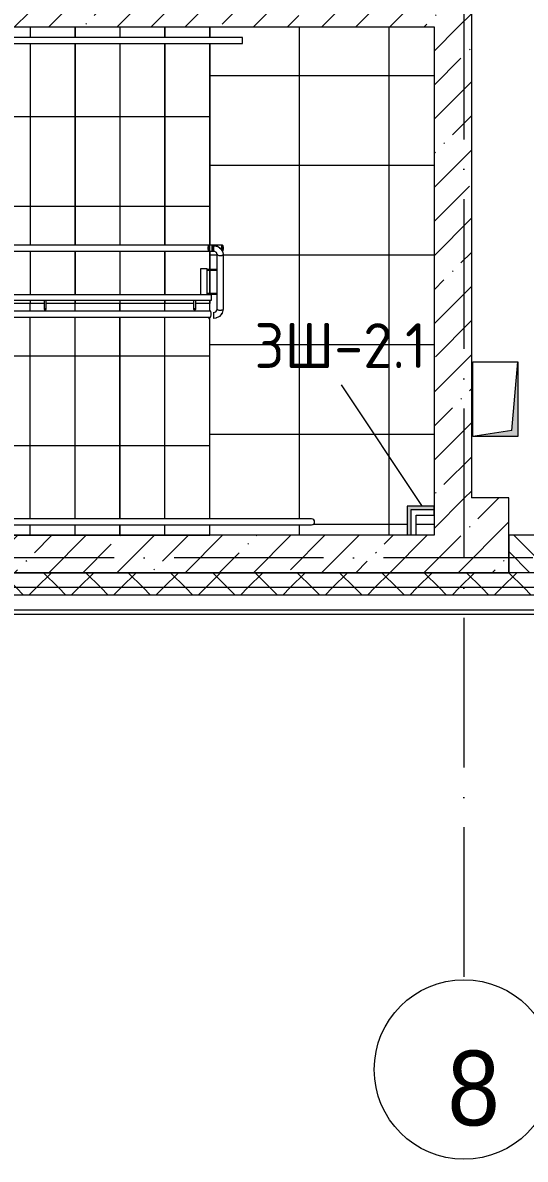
# Model space of a CAD drawing. Header units: millimetres. Extents: x -6467 to 105918, y -7090 to 92481.
# Drawn here: x 10300 to 13660, y 51258 to 58859 of the extents above; entities that cross this region are included whole.
import ezdxf

# ---------------------------------------------------------------- set-up
doc = ezdxf.new("R2010")
doc.units = ezdxf.units.MM
doc.linetypes.add('50_200_ШТРИХ_1Т_ш5_п1_п1_', pattern=[1400, 1000, -200, 0, -200])
for name, color, linetype, lineweight in [('A-WALL', 7, 'Continuous', 5), ('A-WALL-FNSH-1', 7, 'Continuous', 5), ('A-WALL-IDEN', 7, 'Continuous', 9), ('I-WALL', 7, 'Continuous', 5), ('S-COLS', 7, 'Continuous', 9), ('S-COLS-1', 7, 'Continuous', 5), ('Ограждение', 7, 'Continuous', 9)]:
    doc.layers.add(name, color=color, linetype=linetype, lineweight=lineweight)
for name, color, linetype, lineweight, true_color in [('A-WALL-1', 7, 'Continuous', 5, 0x77b143), ('M-EQPM-1', 7, 'Continuous', 9, 0xaaaaaa), ('M-EQPM-2', 7, 'Continuous', 9, 0xe2e2e2), ('S-STRS-1', 7, 'Continuous', 9, 0xaaaaaa), ('S-STRS-2', 7, 'Continuous', 5, 0xbfbfbf), ('Оси-1', 7, 'Continuous', 20, 0xaaaaaa), ('Оси-2', 7, 'Continuous', 9, 0xaaaaaa), ('Оси-3', 7, '50_200_ШТРИХ_1Т_ш5_п1_п1_', 9, 0xaaaaaa)]:
    doc.layers.add(name, color=color, linetype=linetype, lineweight=lineweight, true_color=true_color)
doc.styles.add('Arial', font='arial.ttf', dxfattribs={"width": 0.9, "height": 500})
doc.styles.add('GOST Common', font='GOST_Common.ttf', dxfattribs={"height": 300})
pattern_1 = [(45, (0, 0), (-228.0985, 228.0985), []), (45, (228.1, 0), (-228.0985, 228.0985), [403.225, -80.645, 6.706, -73.939])]
pattern_2 = [(0, (11550, 55431.04), (0, 600), []), (90, (11550, 55431.04), (-600, 4e-14), [])]
pattern_3 = [(180, (7650, 58831.04), (-7e-14, -600), []), (270, (7650, 58831.04), (600, 4e-14), [])]
pattern_4 = [(180, (7650, 58831.04), (7e-14, -600), []), (270, (7650, 58831.04), (600, 4e-14), [])]
pattern_5 = [(45, (0, 0), (-141.42136, 141.42136), []), (135, (0, 0), (-141.42136, -141.42136), [])]

# ---------------------------------------------------------------- blocks, each defined once
blk = doc.blocks.new('О_Элемент поручня_Маршевый_Труба_ГОСТ 8732-78 - О_Элемент поручня_Маршевый_Труба_ГОСТ 8732-78-26169598-АИ_План этажа Радиаторы_2')
at = {"layer": 'Ограждение'}
for p, q in [((-13.2, 0), (-3902.6, 0)), ((-3902.6, -40), (-13.2, -40))]:
    blk.add_line(p, q, dxfattribs=at)
at = {"layer": 'Ограждение', "flags": 128}
for points in [[(-3907.3, -20), (-3907.2, -15.5), (-3906.9, -11.3), (-3906.6, -9.5)], [(-3906.6, -30.5), (-3906.9, -28.7), (-3907.2, -24.5), (-3907.3, -20)], [(-3901.1, -2.7), (-3902.1, -1.6), (-3903.1, -1.6), (-3904.2, -2.7), (-3905.1, -4.8), (-3905.9, -7.7), (-3906.5, -11.4), (-3906.9, -15.6), (-3907, -20)], [(-3907, -20), (-3906.9, -24.4), (-3906.5, -28.6), (-3905.9, -32.3), (-3905.1, -35.2), (-3904.2, -37.3), (-3903.1, -38.4), (-3902.1, -38.4), (-3901.1, -37.3)], [(-3906.3, -7.5), (-3905.6, -4.4), (-3904.7, -2), (-3903.7, -0.5), (-3902.6, 0)], [(-3902.6, -40), (-3903.7, -39.5), (-3904.7, -38), (-3905.6, -35.6), (-3906.3, -32.5)], [(-3902.6, 0), (-3901.6, -0.5), (-3900.6, -2), (-3899.7, -4.4), (-3898.9, -7.5), (-3898.4, -11.3), (-3898, -15.5), (-3897.9, -20)], [(-3897.9, -20), (-3898, -24.5), (-3898.4, -28.7), (-3898.9, -32.5), (-3899.7, -35.6), (-3900.6, -38), (-3901.6, -39.5), (-3902.6, -40)], [(-3898.2, -20), (-3898.4, -15.6), (-3898.7, -11.4), (-3899.3, -7.7), (-3900.1, -4.8)], [(-3900.1, -35.2), (-3899.3, -32.3), (-3898.7, -28.6), (-3898.4, -24.4), (-3898.2, -20)], [(-8.4, -20), (-8.6, -15.5), (-8.9, -11.3), (-9.5, -7.5), (-10.2, -4.4), (-11.1, -2), (-12.1, -0.5), (-13.2, 0)], [(-13.2, -40), (-12.1, -39.5), (-11.1, -38), (-10.2, -35.6), (-9.5, -32.5), (-8.9, -28.7), (-8.6, -24.5), (-8.4, -20)]]:
    blk.add_lwpolyline(points, dxfattribs=at)
blk = doc.blocks.new('О_Элемент ограждения_Обод_Труба_ГОСТ 8645-68 - О_Элемент ограждения_Обод_Труба_ГОСТ 8645-68-V101-АИ_План этажа Радиаторы_2')
at = {"layer": 'Ограждение'}
for p, q in [((-3900, 20), (0, 20)), ((-3900, -20), (-3900, 20)), ((0, 20), (0, -20)), ((0, -20), (-3900, -20))]:
    blk.add_line(p, q, dxfattribs=at)
blk = doc.blocks.new('О_Кронштейн_Форма Г_Круг_ГОСТ 2590-2006 - О_Кронштейн_Форма Г_Круг_ГОСТ 2590-2006-V102-АИ_План этажа Радиаторы_2')
at = {"layer": 'Ограждение'}
for p, q in [((11445, 56966), (11445, 57001)), ((11455, 57001), (11455, 56966))]:
    blk.add_line(p, q, dxfattribs=at)
at = {"layer": 'Ограждение', "flags": 128}
for points in [[(11445, 56941), (11445, 56947.2), (11445, 56962.5), (11445, 56966)], [(11455, 56966), (11455, 56949.7), (11455, 56941.3), (11455, 56941)]]:
    blk.add_lwpolyline(points, dxfattribs=at)
at = {"layer": 'Ограждение'}
for start, end in [(90, 270), (270, 90)]:
    blk.add_arc((11450, 56941), 5, start, end, dxfattribs=at)
blk = doc.blocks.new('О_Элемент поручня_Маршевый_Труба_ГОСТ 8732-78 - О_Элемент поручня_Маршевый_Труба_ГОСТ 8732-78-V103-АИ_План этажа Радиаторы_2')
at = {"layer": 'Ограждение'}
for p, q in [((-13.2, 0), (-3902.6, 0)), ((-3902.6, -40), (-13.2, -40))]:
    blk.add_line(p, q, dxfattribs=at)
at = {"layer": 'Ограждение', "flags": 128}
for points in [[(-3907.3, -20), (-3907.2, -15.5), (-3906.9, -11.3), (-3906.3, -7.5), (-3905.6, -4.4), (-3904.7, -2), (-3903.7, -0.5), (-3902.6, 0)], [(-3902.6, -40), (-3903.7, -39.5), (-3904.7, -38), (-3905.6, -35.6), (-3906.3, -32.5), (-3906.9, -28.7), (-3907.2, -24.5), (-3907.3, -20)], [(-3901.1, -2.7), (-3902.1, -1.6), (-3903.1, -1.6), (-3904.2, -2.7), (-3905.1, -4.8), (-3905.9, -7.7), (-3906.5, -11.4), (-3906.9, -15.6), (-3907, -20)], [(-3907, -20), (-3906.9, -24.4), (-3906.5, -28.6), (-3905.9, -32.3), (-3905.1, -35.2), (-3904.2, -37.3), (-3903.1, -38.4), (-3902.1, -38.4), (-3901.1, -37.3)], [(-3902.6, 0), (-3901.6, -0.5), (-3900.6, -2), (-3899.7, -4.4), (-3898.9, -7.5), (-3898.4, -11.3), (-3898, -15.5), (-3897.9, -20)], [(-3897.9, -20), (-3898, -24.5), (-3898.4, -28.7), (-3898.9, -32.5), (-3899.7, -35.6), (-3900.6, -38), (-3901.6, -39.5), (-3902.6, -40)], [(-3898.2, -20), (-3898.4, -15.6), (-3898.7, -11.4), (-3899.3, -7.7), (-3900.1, -4.8), (-3900.2, -4.7)], [(-3900.1, -35.2), (-3899.3, -32.3), (-3898.7, -28.6), (-3898.4, -24.4), (-3898.2, -20)], [(-8.4, -20), (-8.6, -15.5), (-8.9, -11.3), (-9.5, -7.5), (-10.2, -4.4), (-11.1, -2), (-12.1, -0.5), (-13.2, 0)], [(-13.2, -40), (-12.1, -39.5), (-11.1, -38), (-10.2, -35.6), (-9.5, -32.5), (-8.9, -28.7), (-8.6, -24.5), (-8.4, -20)]]:
    blk.add_lwpolyline(points, dxfattribs=at)
blk = doc.blocks.new('О_Кронштейн_Форма Г_Круг_ГОСТ 2590-2006 - О_Кронштейн_Форма Г_Круг_ГОСТ 2590-2006-V105-АИ_План этажа Радиаторы_2')
at = {"layer": 'Ограждение'}
for p, q in [((7665, 56966), (7665, 57001)), ((7675, 57001), (7675, 56966))]:
    blk.add_line(p, q, dxfattribs=at)
at = {"layer": 'Ограждение', "flags": 128}
for points in [[(7665, 56941), (7665, 56947.2), (7665, 56962.5), (7665, 56966)], [(7675, 56966), (7675, 56949.7), (7675, 56941.3), (7675, 56941)]]:
    blk.add_lwpolyline(points, dxfattribs=at)
at = {"layer": 'Ограждение'}
for start, end in [(165, 210), (120, 135), (315, 45)]:
    blk.add_arc((7670, 56941), 5, start, end, dxfattribs=at)
blk = doc.blocks.new('О_Элемент поручня_Пристенный_Двухуровневый_Труба_ГОСТ 87321 - О_Элемент поручня_Пристенный_Двухуровневый_Труба_ГОСТ 8732-78 2-20512541-АИ_План этажа Радиаторы_2')
at = {"layer": 'Ограждение'}
for p, q in [((280, 40), (-4640, 40)), ((-4640, 0), (280, 0))]:
    blk.add_line(p, q, dxfattribs=at)
for centre, start, end in [((-4640, 20), 90, 270), ((280, 20), 270, 90)]:
    blk.add_arc(centre, 20, start, end, dxfattribs=at)
blk = doc.blocks.new('О_Кронштейн_Форма Г_Круг_ГОСТ 25901 - О_Кронштейн_Форма Г_Круг_ГОСТ 2590-2006 2-25607096-АИ_План этажа Радиаторы_2')
at = {"layer": 'Ограждение'}
for p, q in [((11530, 57211), (11595, 57211)), ((11595, 57201), (11530, 57201)), ((11595, 57211), (11600, 57211)), ((11598.5, 57201), (11595, 57201))]:
    blk.add_line(p, q, dxfattribs=at)
blk = doc.blocks.new('О_Кронштейн_Форма Г_Круг_ГОСТ 25901 - О_Кронштейн_Форма Г_Круг_ГОСТ 2590-2006 2-V107-АИ_План этажа Радиаторы_2')
at = {"layer": 'Ограждение'}
for p, q in [((11530, 57051), (11595, 57051)), ((11595, 57041), (11560, 57041)), ((11595, 57051), (11600.2, 57051)), ((11598.5, 57041), (11595, 57041))]:
    blk.add_line(p, q, dxfattribs=at)
blk = doc.blocks.new('О_Элемент ограждения_Обод_Труба_ГОСТ 1 - О_Элемент ограждения_Обод_Труба_ГОСТ 8645-68 2-26128273-АИ_План этажа Радиаторы_2')
at = {"layer": 'Ограждение'}
for p, q in [((-180, 20), (-5, 20)), ((-180, -20), (-180, 20)), ((-5, -20), (-180, -20))]:
    blk.add_line(p, q, dxfattribs=at)
blk = doc.blocks.new('О_Элемент поручня_Маршевый_Труба_ГОСТ 1 - О_Элемент поручня_Маршевый_Труба_ГОСТ 8732-78 2-26200873-АИ_План этажа Радиаторы_2')
at = {"layer": 'Ограждение'}
for p, q in [((-371.3, 40), (-6.4, 40)), ((-6.4, 0), (-371.3, 0))]:
    blk.add_line(p, q, dxfattribs=at)
for centre, start_param, end_param in [((-371.3, 20), 0, 0.261799), ((-371.3, 20), 2.917193, 3.141593), ((-371.3, 20), 5.834386, 6.283185), ((-371.3, 20), 3.141593, 4.712389), ((-371.3, 20), 4.712389, 5.385587), ((-6.4, 20), 5.834386, 6.283185), ((-6.4, 20), 3.141593, 4.712389), ((-6.4, 20), 5.239328, 5.385587), ((-6.4, 20), 4.975125, 5.161188), ((-6.4, 20), 4.712389, 4.936788)]:
    blk.add_ellipse(centre, major_axis=(0, 20), ratio=0.322266, start_param=start_param, end_param=end_param, dxfattribs=at)
blk = doc.blocks.new('О_Элемент поручня_Загиб_Труба_ГОСТ 1 - О_Элемент поручня_Загиб_Труба_ГОСТ 8732-78 2-21059830-АИ_План этажа Радиаторы_2')
at = {"layer": 'Ограждение'}
for p, q in [((11575, 56921), (11590.7, 56926.1)), ((11575, 56921), (11575, 56918.9)), ((11575, 56919.9), (11575, 56894.5)), ((11575, 56918.5), (11575, 56919.5)), ((11575, 56894.5), (11575, 56881)), ((11579.3, 56883), (11575, 56882.5)), ((11575, 56882.5), (11575, 56882.8)), ((11575, 56882.3), (11575, 56882)), ((11596.4, 56887.3), (11593.3, 56885.9)), ((11631.3, 56916), (11625.8, 56909.4))]:
    blk.add_line(p, q, dxfattribs=at)
at = {"layer": 'Ограждение', "flags": 128}
for points in [[(11640, 56943.6), (11633.8, 56916.8), (11616.3, 56895.2), (11590.9, 56882.9), (11575, 56881)], [(11591.2, 56926.6), (11599.5, 56939), (11600, 56943.6)]]:
    blk.add_lwpolyline(points, dxfattribs=at)
at = {"layer": 'Ограждение'}
blk.add_ellipse((11620, 56943.6), major_axis=(20, 0), ratio=0.322266, start_param=3.141593, end_param=4.712389, dxfattribs=at)
blk = doc.blocks.new('О_Элемент поручня_Загиб_Труба_ГОСТ 1 - О_Элемент поручня_Загиб_Труба_ГОСТ 8732-78 2-V108-АИ_План этажа Радиаторы_2')
at = {"layer": 'Ограждение'}
for p, q in [((11575, 57371), (11575, 57370)), ((11575, 57370), (11575, 57344.6)), ((11575, 57344.6), (11575, 57339.9)), ((11575, 57339.9), (11575, 57336)), ((11575, 57336), (11575, 57331.1)), ((11575, 57333.6), (11575, 57335.7)), ((11575, 57332.6), (11575, 57332.6))]:
    blk.add_line(p, q, dxfattribs=at)
at = {"layer": 'Ограждение', "flags": 128}
for points in [[(11575, 57371.1), (11602.9, 57365), (11625.3, 57348.2), (11638, 57323.7), (11640, 57308.5)], [(11600, 57308.5), (11594.5, 57322.6), (11580.3, 57330.6), (11575, 57331.1)], [(11583, 57367.8), (11602.5, 57363.5), (11607.8, 57359.5)], [(11615.2, 57353.8), (11624.5, 57346.7), (11626.6, 57342.6)]]:
    blk.add_lwpolyline(points, dxfattribs=at)
at = {"layer": 'Ограждение'}
for start_param, end_param in [(2.879793, 3.141593), (3.141593, 4.712389), (5.295991, 5.449522), (5.546052, 5.759587), (0, 0.261799)]:
    blk.add_ellipse((11620, 57308.5), major_axis=(20, 0), ratio=0.322266, start_param=start_param, end_param=end_param, dxfattribs=at)
blk = doc.blocks.new('О_Элемент поручня_Площадочный_Одноуровневый_ГОСТ 1 - О_Элемент поручня_Площадочный_Одноуровневый_ГОСТ 8732-78 2-26200875-АИ_План этажа Радиаторы_2')
at = {"layer": 'Ограждение'}
for p, q in [((4.7, 40), (0, 40)), ((0, 40), (0, 39.3)), ((0, 36), (0, 37.9)), ((0, 36), (0, 37.9)), ((0, 13.2), (0, 10)), ((0, 0.7), (0, 0)), ((0, 0), (4.7, 0))]:
    blk.add_line(p, q, dxfattribs=at)
at = {"layer": 'Ограждение', "flags": 128}
for points in [[(0, 20), (0.1, 24.5), (0.5, 28.7), (1, 32.5), (1.8, 35.6), (2.7, 38), (3.7, 39.5), (4.7, 40)], [(4.7, 0), (3.7, 0.5), (2.7, 2), (1.8, 4.4), (1, 7.5), (0.5, 11.3), (0.1, 15.5), (0, 20)], [(9.1, 20), (9, 24.4), (8.6, 28.6), (8, 32.3), (7.2, 35.2), (6.3, 37.3), (5.2, 38.4), (4.2, 38.4), (3.2, 37.3), (2.2, 35.2), (1.5, 32.3), (0.9, 28.6), (0.5, 24.4), (0.4, 20)], [(0.4, 20), (0.5, 15.6), (0.9, 11.4), (1.5, 7.7), (2.2, 4.8), (3.2, 2.7), (4.2, 1.6), (5.2, 1.6), (6.3, 2.7), (7.2, 4.8), (8, 7.7), (8.6, 11.4), (9, 15.6), (9.1, 20)], [(4.7, 40), (5.8, 39.5), (6.8, 38), (7.7, 35.6), (8.4, 32.5), (9, 28.7), (9.3, 24.5), (9.4, 20)], [(9.4, 20), (9.3, 15.5), (9, 11.3), (8.4, 7.5), (7.7, 4.4), (6.8, 2), (5.8, 0.5), (4.7, 0)]]:
    blk.add_lwpolyline(points, dxfattribs=at)
blk = doc.blocks.new('О_Элемент поручня_Площадочный_Одноуровневый_ГОСТ 1 - О_Элемент поручня_Площадочный_Одноуровневый_ГОСТ 8732-78 2-26200877-АИ_План этажа Радиаторы_2')
at = {"layer": 'Ограждение'}
for p, q in [((4.7, 0), (9.4, 0)), ((9.4, 0), (9.4, 10)), ((9.4, 2.1), (9.4, 1.5)), ((9.4, 0), (9.4, 2))]:
    blk.add_line(p, q, dxfattribs=at)
at = {"layer": 'Ограждение', "flags": 128}
for points in [[(0.6, 10), (1, 7.5), (1.8, 4.4), (2.7, 2), (3.7, 0.5), (4.7, 0)], [(6.3, 2.7), (5.2, 1.6), (4.2, 1.6), (3.2, 2.7)], [(4.7, 0), (5.8, 0.5), (6.8, 2)]]:
    blk.add_lwpolyline(points, dxfattribs=at)
blk = doc.blocks.new('О_Элемент поручня_выступ_Загиб слева_Труба_ГОСТ 8732-78 - О_Элемент поручня_выступ_Загиб слева_Труба_ГОСТ 8732-78-V221-АИ_План этажа Радиаторы_2')
at = {"layer": 'Ограждение'}
for p, q in [((-4304.7, 0), (-4303.7, -0.5)), ((-4304.7, -40), (-4214.5, -40)), ((-4214.5, 0), (-4253.9, 0))]:
    blk.add_line(p, q, dxfattribs=at)
at = {"layer": 'Ограждение', "flags": 128}
for points in [[(-4309.4, -20), (-4309.3, -15.5), (-4309, -11.3), (-4308.4, -7.5), (-4307.7, -4.4), (-4306.8, -2), (-4305.8, -0.5), (-4304.7, 0)], [(-4304.7, -40), (-4305.8, -39.5), (-4306.8, -38), (-4307.7, -35.6), (-4308.4, -32.5), (-4309, -28.7), (-4309.3, -24.5), (-4309.4, -20)], [(-4303.2, -2.7), (-4304.2, -1.6), (-4305.2, -1.6), (-4306.3, -2.7), (-4307.2, -4.8), (-4308, -7.7), (-4308.6, -11.4), (-4309, -15.6), (-4309.1, -20)], [(-4309.1, -20), (-4309, -24.4), (-4308.6, -28.6), (-4308, -32.3), (-4307.2, -35.2), (-4306.3, -37.3), (-4305.2, -38.4), (-4304.2, -38.4), (-4303.2, -37.3)], [(-4300, -20), (-4300.1, -24.5), (-4300.5, -28.7), (-4301, -32.5), (-4301.8, -35.6), (-4302.7, -38), (-4303.7, -39.5), (-4304.7, -40)], [(-4302.7, -2), (-4301.8, -4.4), (-4301, -7.5), (-4300.5, -11.3), (-4300.1, -15.5), (-4300, -20)], [(-4300.4, -20), (-4300.5, -15.6), (-4300.9, -11.4), (-4301.5, -7.7), (-4302.2, -4.8)], [(-4302.2, -35.2), (-4301.5, -32.3), (-4300.9, -28.6), (-4300.5, -24.4), (-4300.4, -20)]]:
    blk.add_lwpolyline(points, dxfattribs=at)
blk = doc.blocks.new('Канал вертикальный прямоугольный - Шахта - значок проема-24087344-АИ_План этажа Радиаторы_2')
at = {"layer": 'M-EQPM-2'}
blk.add_hatch(color=256, dxfattribs=at).paths.add_polyline_path([(-150, -250), (-110, 210), (150, 250), (-150, 250), (-150, 244.5)])
at = {"layer": 'M-EQPM-1'}
for p, q in [((-150, -250), (-150, 250)), ((-150, 250), (150, 250)), ((-110, 210), (150, 250)), ((150, 250), (150, -250)), ((-110, 210), (-150, -250)), ((150, -250), (-150, -250))]:
    blk.add_line(p, q, dxfattribs=at)
blk = doc.blocks.new('О_Элемент поручня_Пристенный_Труба_ГОСТ 8732-78 - О_Элемент поручня_Пристенный_Труба_ГОСТ 8732-78-26131810-АИ_План этажа Радиаторы_2')
at = {"layer": 'Ограждение'}
for p, q in [((235, 40), (-3970, 40)), ((-3970, 40), (-3970, 0)), ((-3970, 0), (235, 0)), ((235, 0), (235, 40))]:
    blk.add_line(p, q, dxfattribs=at)
blk = doc.blocks.new('Ось сетки - Круг_Ø6_00__ISO-2_5_0_9K_-17386508-АИ_План этажа Радиаторы_2')
at = {"layer": 'Оси-1'}
blk.add_circle((0, 0), 3, dxfattribs=at)

msp = doc.modelspace()

# ---------------------------------------------------------------- hatches: boundary and pattern name
at = {"layer": 'A-WALL'}
h = msp.add_hatch(dxfattribs=at)
h.set_pattern_fill('FP_1', color=256, style=0, pattern_type=2)
h.set_pattern_definition(pattern_1)
h.paths.add_polyline_path([(13300, 58831), (13300, 59081), (7860, 59081), (7860, 58831), (13050, 58831)])
h = msp.add_hatch(dxfattribs=at)
h.set_pattern_fill('FP_1', color=256, style=0, pattern_type=2)
h.set_pattern_definition(pattern_1)
h.paths.add_polyline_path([(13050, 55681), (13300, 55681), (13300, 58831), (13050, 58831), (13050, 56002.4)])
h = msp.add_hatch(dxfattribs=at)
h.set_pattern_fill('FP_1', color=256, style=0, pattern_type=2)
h.set_pattern_definition(pattern_1)
h.paths.add_polyline_path([(13050, 55181), (13050, 55431), (6749.5, 55431), (6749.5, 55181), (12794.5, 55181)])
h.paths.add_polyline_path([(5749.5, 55181), (5749.5, 55431), (5745, 55431), (5745, 55181)])
h = msp.add_hatch(dxfattribs=at)
h.set_pattern_fill('FP_125', color=256, style=0, pattern_type=2)
h.set_pattern_definition(pattern_5)
h.paths.add_polyline_path([(74400, 55081), (74400, 55181), (68087, 55181), (68087, 55081), (74350, 55081)])
h.paths.add_polyline_path([(65946.4, 55081), (66450, 55081), (66450, 55181), (64968.4, 55181), (64968.4, 55081), (65115.9, 55081)])
h.paths.add_polyline_path([(63968.4, 55081), (63968.4, 55181), (62760.4, 55181), (62760.4, 55081), (63870.1, 55081)])
h.paths.add_polyline_path([(66950, 55081), (67212, 55081), (67212, 55181), (66950, 55181), (66950, 55169.4)])
h.paths.add_polyline_path([(59760.4, 55081), (60940.4, 55081), (60940.4, 55181), (59760.4, 55181)])
h.paths.add_polyline_path([(57940.4, 55081), (57940.4, 55181), (56760.4, 55181), (56760.4, 55081), (57641.4, 55081)])
h.paths.add_polyline_path([(54734.6, 55081), (54940.4, 55081), (54940.4, 55181), (53760.4, 55181), (53760.4, 55081), (54319.4, 55081)])
h.paths.add_polyline_path([(51827.9, 55081), (51940.4, 55081), (51940.4, 55181), (50760.4, 55181), (50760.4, 55081), (50997.4, 55081)])
h.paths.add_polyline_path([(47760.4, 55081), (48940.4, 55081), (48940.4, 55181), (47760.4, 55181)])
h.paths.add_polyline_path([(45599.2, 55081), (45940.4, 55081), (45940.4, 55181), (44460.4, 55181), (44460.4, 55081), (45183.9, 55081)])
h.paths.add_polyline_path([(41861.9, 55081), (42640.4, 55081), (42640.4, 55181), (41460.4, 55181), (41460.4, 55081)])
h.paths.add_polyline_path([(39640.4, 55081), (39640.4, 55181), (38460.4, 55181), (38460.4, 55081), (39370.4, 55081)])
h.paths.add_polyline_path([(36640.4, 55081), (36640.4, 55181), (35460.4, 55181), (35460.4, 55081), (36463.7, 55081)])
h.paths.add_polyline_path([(32726.4, 55081), (33640.4, 55081), (33640.4, 55181), (32460.4, 55181), (32460.4, 55081)])
h.paths.add_polyline_path([(30640.4, 55081), (30640.4, 55181), (29460.4, 55181), (29460.4, 55081), (30234.9, 55081)])
h.paths.add_polyline_path([(26400, 55081), (27640.4, 55081), (27640.4, 55181), (26400, 55181)])
h.paths.add_polyline_path([(23590.9, 55081), (24700, 55081), (24700, 55181), (23400, 55181), (23400, 55081)])
h.paths.add_polyline_path([(21514.7, 55081), (21700, 55081), (21700, 55181), (20400, 55181), (20400, 55081), (21099.4, 55081)])
h.paths.add_polyline_path([(17400, 55081), (18700, 55081), (18700, 55181), (17400, 55181)])
h.paths.add_polyline_path([(16116.5, 55081), (16525, 55081), (16525, 55181), (6687, 55181), (6687, 55081), (14455.5, 55081)])
h.paths.add_polyline_path([(5812, 55081), (5812, 55181), (-2450, 55181), (-2450, 55081), (2828.5, 55081)])
h = msp.add_hatch(dxfattribs=at)
h.set_pattern_fill('FP_125', color=256, style=0, pattern_type=2)
h.set_pattern_definition(pattern_5)
h.paths.add_polyline_path([(74350, 55031), (74350, 55081), (68087, 55081), (68087, 55031), (74251.4, 55031)])
h.paths.add_polyline_path([(67212, 55031), (67212, 55081), (66950, 55081), (66950, 55031)])
h.paths.add_polyline_path([(66450, 55031), (66450, 55081), (64968.4, 55081), (64968.4, 55031), (65946.4, 55031)])
h.paths.add_polyline_path([(63870.1, 55031), (63968.4, 55031), (63968.4, 55081), (62760.4, 55081), (62760.4, 55031), (63454.9, 55031)])
h.paths.add_polyline_path([(60940.4, 55031), (60940.4, 55081), (59760.4, 55081), (59760.4, 55031), (60132.9, 55031)])
h.paths.add_polyline_path([(57641.4, 55031), (57940.4, 55031), (57940.4, 55081), (56760.4, 55081), (56760.4, 55031), (56810.9, 55031)])
h.paths.add_polyline_path([(54734.6, 55031), (54940.4, 55031), (54940.4, 55081), (53760.4, 55081), (53760.4, 55031), (54319.4, 55031)])
h.paths.add_polyline_path([(51940.4, 55031), (51940.4, 55081), (50760.4, 55081), (50760.4, 55031), (51827.9, 55031)])
h.paths.add_polyline_path([(47760.4, 55031), (48940.4, 55031), (48940.4, 55081), (47760.4, 55081)])
h.paths.add_polyline_path([(45599.2, 55031), (45940.4, 55031), (45940.4, 55081), (44460.4, 55081), (44460.4, 55031), (45183.9, 55031)])
h.paths.add_polyline_path([(42640.4, 55031), (42640.4, 55081), (41460.4, 55081), (41460.4, 55031), (41861.9, 55031)])
h.paths.add_polyline_path([(39370.4, 55031), (39640.4, 55031), (39640.4, 55081), (38460.4, 55081), (38460.4, 55031), (38539.9, 55031)])
h.paths.add_polyline_path([(36463.7, 55031), (36640.4, 55031), (36640.4, 55081), (35460.4, 55081), (35460.4, 55031), (36048.4, 55031)])
h.paths.add_polyline_path([(33640.4, 55031), (33640.4, 55081), (32460.4, 55081), (32460.4, 55031), (33556.9, 55031)])
h.paths.add_polyline_path([(29460.4, 55031), (30640.4, 55031), (30640.4, 55081), (29460.4, 55081)])
h.paths.add_polyline_path([(26400, 55031), (27640.4, 55031), (27640.4, 55081), (26400, 55081)])
h.paths.add_polyline_path([(23400, 55031), (24700, 55031), (24700, 55081), (23400, 55081)])
h.paths.add_polyline_path([(21099.4, 55031), (21700, 55031), (21700, 55081), (20400, 55081), (20400, 55031)])
h.paths.add_polyline_path([(16525, 55031), (16525, 55081), (6687, 55081), (6687, 55031), (16116.5, 55031)])
h.paths.add_polyline_path([(18607.9, 55031), (18700, 55031), (18700, 55081), (17400, 55081), (17400, 55031), (17777.5, 55031)])
h.paths.add_polyline_path([(5812, 55031), (5812, 55081), (-2550, 55081), (-2550, 55031), (2828.5, 55031)])
at = {"layer": 'A-WALL-1'}
for points in [[(12895, 55431), (12895, 55626), (12870, 55626), (12870, 55431)], [(13050, 55601), (13050, 55626), (12895, 55626), (12895, 55601), (12930, 55601)]]:
    msp.add_hatch(color=256, dxfattribs=at).paths.add_polyline_path(points)
at = {"layer": 'I-WALL'}
h = msp.add_hatch(dxfattribs=at)
h.set_pattern_fill('FP_2', color=256, style=0, pattern_type=2)
h.set_pattern_definition([(135, (0, 0), (-70.71068, -70.71068), [])])
h.paths.add_polyline_path([(16465.5, 55181), (16465.5, 55431), (13550, 55431), (13550, 55181), (16116.5, 55181)])
h.paths.add_polyline_path([(17700, 55181), (17700, 55431), (17552.5, 55431), (17552.5, 55181)])
h.paths.add_polyline_path([(17459.5, 55181), (17517.5, 55181), (17517.5, 55431), (17459.5, 55431), (17459.5, 55298.5)])
at = {"layer": 'S-COLS-1'}
h = msp.add_hatch(dxfattribs=at)
h.set_pattern_fill('FP_1', color=256, style=0, pattern_type=2)
h.set_pattern_definition(pattern_1)
h.paths.add_polyline_path([(13050, 55181), (13550, 55181), (13550, 55681), (13050, 55681), (13050, 55431)])
at = {"layer": 'S-STRS-2'}
h = msp.add_hatch(dxfattribs=at)
h.set_pattern_fill('FP_22', color=256, style=0, pattern_type=2)
h.set_pattern_definition(pattern_3)
h.paths.add_polyline_path([(10303, 56981), (10350, 56981), (10350, 57001), (10050, 57001), (10050, 56981)])
h.paths.add_polyline_path([(10050, 57041), (10350, 57041), (10350, 57331), (10050, 57331), (10050, 57058.3)])
h.paths.add_polyline_path([(10303, 57371), (10350, 57371), (10350, 58721), (10050, 58721), (10050, 57371)])
h.paths.add_polyline_path([(10050, 58761), (10350, 58761), (10350, 58831), (10050, 58831), (10050, 58818.1)])
h = msp.add_hatch(dxfattribs=at)
h.set_pattern_fill('FP_22', color=256, style=0, pattern_type=2)
h.set_pattern_definition(pattern_3)
h.paths.add_polyline_path([(10454.8, 56981), (10650, 56981), (10650, 57001), (10454.8, 57001)])
h.paths.add_polyline_path([(10350, 56981), (10445.2, 56981), (10445.2, 57001), (10350, 57001)])
h.paths.add_polyline_path([(10350, 57041), (10650, 57041), (10650, 57331), (10350, 57331), (10350, 57058.3)])
h.paths.add_polyline_path([(10350, 57371), (10650, 57371), (10650, 58721), (10350, 58721), (10350, 57410.3)])
h.paths.add_polyline_path([(10350, 58761), (10650, 58761), (10650, 58831), (10350, 58831), (10350, 58818.1)])
h = msp.add_hatch(dxfattribs=at)
h.set_pattern_fill('FP_23', color=256, style=0, pattern_type=2)
h.set_pattern_definition(pattern_4)
h.paths.add_polyline_path([(10718.2, 56981), (10950, 56981), (10950, 57001), (10650, 57001), (10650, 56981)])
h.paths.add_polyline_path([(10650, 57041), (10950, 57041), (10950, 57331), (10650, 57331), (10650, 57058.3)])
h.paths.add_polyline_path([(10718.2, 57371), (10950, 57371), (10950, 58721), (10650, 58721), (10650, 57371)])
h.paths.add_polyline_path([(10650, 58761), (10950, 58761), (10950, 58831), (10650, 58831), (10650, 58818.1)])
h = msp.add_hatch(dxfattribs=at)
h.set_pattern_fill('FP_23', color=256, style=0, pattern_type=2)
h.set_pattern_definition(pattern_4)
h.paths.add_polyline_path([(10950, 56981), (11250, 56981), (11250, 57001), (10950, 57001)])
h.paths.add_polyline_path([(10950, 57041), (11250, 57041), (11250, 57331), (10950, 57331), (10950, 57058.3)])
h.paths.add_polyline_path([(11250, 57371), (11250, 58721), (10950, 58721), (10950, 57371), (11133.5, 57371)])
h.paths.add_polyline_path([(11250, 58761), (11250, 58831), (10950, 58831), (10950, 58761), (11133.5, 58761)])
h = msp.add_hatch(dxfattribs=at)
h.set_pattern_fill('FP_23', color=256, style=0, pattern_type=2)
h.set_pattern_definition(pattern_4)
h.paths.add_polyline_path([(11548.7, 56981), (11550, 56981), (11548.7, 57001), (11454.8, 57001), (11454.8, 56981)])
h.paths.add_polyline_path([(11250, 56981), (11445.2, 56981), (11445.2, 57001), (11250, 57001)])
h.paths.add_polyline_path([(11447.5, 57041), (11490, 57041), (11490, 57216), (11530, 57216), (11530, 57210.9), (11550, 57210.9), (11548.5, 57331), (11250, 57331), (11250, 57041), (11446.5, 57041)])
h.paths.add_polyline_path([(11530, 57050.9), (11550, 57050.9), (11548.7, 57201.2), (11530, 57201.2), (11530, 57058.3)])
h.paths.add_polyline_path([(11550, 57371), (11550, 58721), (11250, 58721), (11250, 57371), (11549.1, 57371)])
h.paths.add_polyline_path([(11550, 58761), (11550, 58831), (11250, 58831), (11250, 58761)])
h = msp.add_hatch(dxfattribs=at)
h.set_pattern_fill('FP_20', color=256, style=0, pattern_type=2)
h.set_pattern_definition([(180, (11550, 57906.04), (7e-14, -600), []), (270, (11550, 57906.04), (600, 4e-14), [])])
h.paths.add_polyline_path([(11611.9, 56894.1), (11611.6, 56892.2), (11611.6, 56893.9)])
h.paths.add_polyline_path([(11550, 55431), (12870, 55431), (12870, 55626), (13050, 55626), (13050, 58831), (11550, 58831), (11550, 58761), (11770, 58761), (11770, 58721), (11550, 58721), (11550, 57371), (11636, 57368.9), (11638.2, 57363.3), (11639.2, 57345.9), (11635.8, 57333), (11634.3, 57329.2), (11639.3, 57307), (11640, 57302.2), (11637.7, 56931.1), (11634, 56920.9), (11625.4, 56908.6), (11615.9, 56896.9), (11599.3, 56888), (11585.3, 56882.9), (11575, 56883.5), (11575, 56918), (11575, 56919.9), (11589.6, 56925.1), (11594.4, 56927.7), (11594.9, 56923.8), (11599.5, 56930.4), (11600, 56943.6), (11602.1, 57314.1), (11602.1, 57316.5), (11597.9, 57321.4), (11592.9, 57325.8), (11584.2, 57331), (11550, 57330.8), (11550, 57210.9), (11595, 57209.6), (11595, 57201.2), (11550, 57201.2), (11550, 57050.9), (11595, 57049.6), (11595, 57041.2), (11560, 57041), (11560, 57001), (11550, 57001), (11550.9, 56931), (11556.8, 56929.1), (11559, 56919.7), (11558.4, 56898.6), (11554.7, 56891), (11550, 56891), (11550, 55541), (12236.9, 55540.4), (12249, 55531), (12249, 55513.3), (12241.7, 55503.7), (12231.7, 55501), (11550, 55501)])
h.paths.add_polyline_path([(12930, 55431), (13050, 55431), (13050, 55566), (12930, 55566), (12930, 55433.5)])
h = msp.add_hatch(dxfattribs=at)
h.set_pattern_fill('FP_21', color=256, style=0, pattern_type=2)
h.set_pattern_definition(pattern_2)
h.paths.add_polyline_path([(10050, 55431), (10350, 55431), (10350, 55501), (10050, 55501)])
h.paths.add_polyline_path([(10350, 55541), (10350, 56891), (10050, 56891), (10050, 55541)])
h.paths.add_polyline_path([(10350, 56931), (10350, 56981), (10050, 56981), (10050, 56931), (10303, 56931)])
h = msp.add_hatch(dxfattribs=at)
h.set_pattern_fill('FP_21', color=256, style=0, pattern_type=2)
h.set_pattern_definition(pattern_2)
h.paths.add_polyline_path([(10350, 55431), (10650, 55431), (10650, 55501), (10350, 55501)])
h.paths.add_polyline_path([(10350, 55541), (10650, 55541), (10650, 56891), (10350, 56891), (10350, 56002.4)])
h.paths.add_polyline_path([(10450, 56931), (10650, 56931), (10650, 56981), (10454.8, 56981), (10453.5, 56966), (10445.2, 56966), (10445.2, 56981), (10350, 56981), (10350, 56931), (10449.8, 56931)])
h.paths.add_polyline_path([(10450, 56936), (10446.5, 56939.2), (10446.5, 56943.3), (10452.5, 56945.4), (10452.1, 56936.9), (10451.3, 56936.6)])
h.paths.add_polyline_path([(10455, 56950.8), (10445.7, 56954.8), (10447.5, 56957), (10454.3, 56955.2), (10454.8, 56951.7)])
h = msp.add_hatch(dxfattribs=at)
h.set_pattern_fill('FP_21', color=256, style=0, pattern_type=2)
h.set_pattern_definition(pattern_2)
h.paths.add_polyline_path([(10650, 55431), (10950, 55431), (10950, 55501), (10650, 55501)])
h.paths.add_polyline_path([(10950, 55541), (10950, 56891), (10650, 56891), (10650, 55541)])
h.paths.add_polyline_path([(10718.2, 56931), (10950, 56931), (10950, 56981), (10650, 56981), (10650, 56931)])
h = msp.add_hatch(dxfattribs=at)
h.set_pattern_fill('FP_21', color=256, style=0, pattern_type=2)
h.set_pattern_definition(pattern_2)
h.paths.add_polyline_path([(10950, 55431), (11250, 55431), (11250, 55501), (10950, 55501)])
h.paths.add_polyline_path([(10950, 55541), (11250, 55541), (11250, 56891), (10950, 56891), (10950, 56002.4)])
h.paths.add_polyline_path([(11250, 56931), (11250, 56981), (10950, 56981), (10950, 56931), (11133.5, 56931)])
h = msp.add_hatch(dxfattribs=at)
h.set_pattern_fill('FP_21', color=256, style=0, pattern_type=2)
h.set_pattern_definition(pattern_2)
h.paths.add_polyline_path([(11250, 55431), (11550, 55431), (11550, 55501), (11250, 55501)])
h.paths.add_polyline_path([(11250, 55541), (11550, 55541), (11548.7, 56883.9), (11542, 56886.8), (11541, 56891), (11250, 56891), (11250, 56002.4)])
h.paths.add_polyline_path([(11451.3, 56931), (11550, 56931), (11548.7, 56981), (11454.8, 56981), (11453.5, 56966), (11445.2, 56966), (11445.2, 56981), (11250, 56981), (11250, 56931), (11450, 56931)])
h.paths.add_polyline_path([(11450, 56936), (11446.5, 56939.2), (11446.5, 56943.3), (11452.5, 56945.4), (11452.1, 56936.9), (11451.3, 56936.6)])
h.paths.add_polyline_path([(11455, 56950.8), (11445.7, 56954.8), (11447.5, 56957), (11454.3, 56955.2), (11454.8, 56951.7)])

# ---------------------------------------------------------------- linework, layer by layer
at = {"layer": 'A-WALL'}
for p, q in [((13300, 63181), (13300, 55681)), ((7610, 58831), (13050, 58831)), ((13050, 58831), (13050, 55681)), ((12895, 55601), (12895, 55431)), ((13050, 55601), (12895, 55601)), ((12930, 55431), (12930, 55566)), ((12930, 55566), (13050, 55566)), ((13050, 55566), (13050, 55601)), ((13050, 55431), (6749.5, 55431)), ((16465.5, 55431), (13550, 55431)), ((13550, 55431), (13550, 55181)), ((6749.5, 55181), (13050, 55181)), ((16525, 55081), (6687, 55081)), ((16525, 55031), (6687, 55031)), ((16525, 54931), (6687, 54931))]:
    msp.add_line(p, q, dxfattribs=at)
at = {"layer": 'A-WALL-FNSH-1'}
for p, q in [((12870, 55626), (12870, 55431)), ((13050, 55626), (12870, 55626)), ((13050, 55601), (13050, 55626)), ((16525, 55181), (6687, 55181)), ((6687, 54904), (16525, 54904))]:
    msp.add_line(p, q, dxfattribs=at)
at = {"layer": 'A-WALL-IDEN'}
msp.add_line((12969.5, 55629.3), (12430.4, 56436.5), dxfattribs=at)
at = {"layer": 'S-COLS'}
msp.add_line((13550, 55181), (13550, 55431), dxfattribs=at)
at = {"layer": 'S-COLS-1'}
for p, q in [((13050, 55681), (13050, 55431)), ((13550, 55681), (13300, 55681)), ((13550, 55431), (13550, 55681)), ((13050, 55181), (13550, 55181))]:
    msp.add_line(p, q, dxfattribs=at)
at = {"layer": 'S-STRS-1'}
for p, q in [((10350, 58831), (10350, 58761)), ((10350, 58831), (10350, 58761)), ((10650, 58831), (10650, 58761)), ((10650, 58831), (10650, 58761)), ((10950, 58831), (10950, 58761)), ((10950, 58831), (10950, 58761)), ((11250, 58831), (11250, 58761)), ((11250, 58831), (11250, 58761)), ((11550, 58831), (11550, 58761)), ((11550, 58831), (11550, 58761)), ((10350, 58721), (10350, 57370.5)), ((10350, 58721), (10350, 57370.5)), ((10650, 58721), (10650, 57370.5)), ((10650, 58721), (10650, 57370.5)), ((10950, 58721), (10950, 57370.5)), ((10950, 58721), (10950, 57370.5)), ((11250, 58721), (11250, 57370.5)), ((11250, 58721), (11250, 57370.5)), ((11550, 58721), (11550, 57371)), ((11550, 58721), (11550, 57371)), ((10350, 57331.6), (10350, 57041)), ((10350, 57331.6), (10350, 57041)), ((10650, 57331.6), (10650, 57041)), ((10650, 57331.6), (10650, 57041)), ((10950, 57331.6), (10950, 57041)), ((10950, 57331.6), (10950, 57041)), ((11250, 57331.6), (11250, 57041)), ((11250, 57331.6), (11250, 57041)), ((11550, 57331), (11550, 57210.4)), ((11550, 57331), (11550, 57210.4)), ((11550, 57201.9), (11550, 57050.4)), ((11550, 57201.9), (11550, 57050.4)), ((10350, 56981), (10050, 56981)), ((10350, 57001), (10350, 56981)), ((10350, 57001), (10350, 56981)), ((10445.8, 56981), (10350, 56981)), ((10350, 56930.5), (10350, 56981)), ((10350, 56930.5), (10350, 56981)), ((10650, 56981), (10454.3, 56981)), ((10650, 57001), (10650, 56981)), ((10650, 57001), (10650, 56981)), ((10950, 56981), (10650, 56981)), ((10650, 56930.5), (10650, 56981)), ((10650, 56930.5), (10650, 56981)), ((10950, 57001), (10950, 56981)), ((10950, 57001), (10950, 56981)), ((11250, 56981), (10950, 56981)), ((10950, 56930.5), (10950, 56981)), ((10950, 56930.5), (10950, 56981)), ((11250, 57001), (11250, 56981)), ((11250, 57001), (11250, 56981)), ((11445.8, 56981), (11250, 56981)), ((11250, 56930.5), (11250, 56981)), ((11250, 56930.5), (11250, 56981)), ((11550, 56981), (11454.3, 56981)), ((11550, 57001), (11550, 56981)), ((11550, 57001), (11550, 56981)), ((11550, 56931), (11550, 56981)), ((11550, 56931), (11550, 56981)), ((10350, 55541), (10350, 56891.5)), ((10350, 55541), (10350, 56891.5)), ((10650, 55541), (10650, 56891.5)), ((10650, 55541), (10650, 56891.5)), ((10950, 55541), (10950, 56891.5)), ((10950, 55541), (10950, 56891.5)), ((11250, 55541), (11250, 56891.5)), ((11250, 55541), (11250, 56891.5)), ((11550, 55541), (11550, 56882.3)), ((11550, 55541), (11550, 56882.3)), ((10350, 55431), (10350, 55501)), ((10350, 55431), (10350, 55501)), ((10650, 55431), (10650, 55501)), ((10650, 55431), (10650, 55501)), ((10950, 55431), (10950, 55501)), ((10950, 55431), (10950, 55501)), ((11250, 55431), (11250, 55501)), ((11250, 55431), (11250, 55501)), ((11550, 55431), (11550, 55501)), ((11550, 55431), (11550, 55501))]:
    msp.add_line(p, q, dxfattribs=at)
at = {"layer": 'Оси-3'}
for p, q in [((13250, 91281), (13250, 52458)), ((104718, 55281), (-5267.3, 55281))]:
    msp.add_line(p, q, dxfattribs=at)

# ---------------------------------------------------------------- block references
at = {"layer": 'M-EQPM-1', "rotation": 180}
msp.add_blockref('Канал вертикальный прямоугольный - Шахта - значок проема-24087344-АИ_План этажа Радиаторы_2', (13460, 56341), dxfattribs=at)
at = {"layer": 'Ограждение'}
for name, p, rotation in [('О_Элемент поручня_Пристенный_Труба_ГОСТ 8732-78 - О_Элемент поручня_Пристенный_Труба_ГОСТ 8732-78-26131810-АИ_План этажа Радиаторы_2', (7800, 58761), 180), ('О_Элемент поручня_Маршевый_Труба_ГОСТ 8732-78 - О_Элемент поручня_Маршевый_Труба_ГОСТ 8732-78-26169598-АИ_План этажа Радиаторы_2', (7642.1, 57331), 180), ('О_Элемент поручня_выступ_Загиб слева_Труба_ГОСТ 8732-78 - О_Элемент поручня_выступ_Загиб слева_Труба_ГОСТ 8732-78-V221-АИ_План этажа Радиаторы_2', (7330.3, 57331), 180), ('О_Элемент поручня_Площадочный_Одноуровневый_ГОСТ 1 - О_Элемент поручня_Площадочный_Одноуровневый_ГОСТ 8732-78 2-26200875-АИ_План этажа Радиаторы_2', (11575, 57371.1), 180), ('О_Элемент поручня_Маршевый_Труба_ГОСТ 1 - О_Элемент поручня_Маршевый_Труба_ГОСТ 8732-78 2-26200873-АИ_План этажа Радиаторы_2', (11600, 56937.1), 269.9999999999999), ('О_Элемент ограждения_Обод_Труба_ГОСТ 1 - О_Элемент ограждения_Обод_Труба_ГОСТ 8645-68 2-26128273-АИ_План этажа Радиаторы_2', (11510, 57036), 269.9999999999999)]:
    msp.add_blockref(name, p, dxfattribs=dict(at, rotation=rotation))
for name, p in [('О_Элемент поручня_Загиб_Труба_ГОСТ 1 - О_Элемент поручня_Загиб_Труба_ГОСТ 8732-78 2-V108-АИ_План этажа Радиаторы_2', (0, 0)), ('О_Кронштейн_Форма Г_Круг_ГОСТ 25901 - О_Кронштейн_Форма Г_Круг_ГОСТ 2590-2006 2-25607096-АИ_План этажа Радиаторы_2', (0, 0)), ('О_Элемент ограждения_Обод_Труба_ГОСТ 8645-68 - О_Элемент ограждения_Обод_Труба_ГОСТ 8645-68-V101-АИ_План этажа Радиаторы_2', (11560, 57021)), ('О_Кронштейн_Форма Г_Круг_ГОСТ 25901 - О_Кронштейн_Форма Г_Круг_ГОСТ 2590-2006 2-V107-АИ_План этажа Радиаторы_2', (0, 0)), ('О_Кронштейн_Форма Г_Круг_ГОСТ 2590-2006 - О_Кронштейн_Форма Г_Круг_ГОСТ 2590-2006-V105-АИ_План этажа Радиаторы_2', (2780, 0)), ('О_Кронштейн_Форма Г_Круг_ГОСТ 2590-2006 - О_Кронштейн_Форма Г_Круг_ГОСТ 2590-2006-V102-АИ_План этажа Радиаторы_2', (-1000, 0)), ('О_Кронштейн_Форма Г_Круг_ГОСТ 2590-2006 - О_Кронштейн_Форма Г_Круг_ГОСТ 2590-2006-V102-АИ_План этажа Радиаторы_2', (0, 0)), ('О_Элемент поручня_Загиб_Труба_ГОСТ 1 - О_Элемент поручня_Загиб_Труба_ГОСТ 8732-78 2-21059830-АИ_План этажа Радиаторы_2', (0, 0)), ('О_Элемент поручня_Маршевый_Труба_ГОСТ 8732-78 - О_Элемент поручня_Маршевый_Труба_ГОСТ 8732-78-V103-АИ_План этажа Радиаторы_2', (11567.9, 56931)), ('О_Элемент поручня_Площадочный_Одноуровневый_ГОСТ 1 - О_Элемент поручня_Площадочный_Одноуровневый_ГОСТ 8732-78 2-26200877-АИ_План этажа Радиаторы_2', (11540.6, 56881)), ('О_Элемент поручня_Пристенный_Двухуровневый_Труба_ГОСТ 87321 - О_Элемент поручня_Пристенный_Двухуровневый_Труба_ГОСТ 8732-78 2-20512541-АИ_План этажа Радиаторы_2', (11951.7, 55501))]:
    msp.add_blockref(name, p, dxfattribs=at)
at = {"layer": 'Оси-1', "xscale": 199.9999999999999, "yscale": 199.9999999999999, "zscale": 199.9999999999999, "rotation": 180}
msp.add_blockref('Ось сетки - Круг_Ø6_00__ISO-2_5_0_9K_-17386508-АИ_План этажа Радиаторы_2', (13250, 51858), dxfattribs=at)

# ---------------------------------------------------------------- texts
at = {"layer": 'A-WALL-IDEN', "insert": (12424.4, 56849.9), "char_height": 300, "width": 1190, "attachment_point": 2, "line_spacing_factor": 1.022766, "style": 'GOST Common'}
msp.add_mtext('\\pt80.001,159.999,240,320.001,399.999,480,560.001,639.999,720,800.001,879.999,960,1040.001,1119.999,1200,1280.001,1359.999,1440,1520.001,1599.999,1680,1760.001,1839.999,1920,2000.001,2079.999,2160,2240.001,2319.999,2400,2480.001,2559.999;ЗШ-2.1', dxfattribs=at)
at = {"layer": 'Оси-2', "insert": (13314.3, 51730.8), "char_height": 500, "width": 358.2, "attachment_point": 5, "line_spacing_factor": 0.936439, "style": 'Arial'}
msp.add_mtext('\\pt2286,4572,6858,9144,11430,13716,16002,18288,20574,22860,25146,27432,29718,32004,34290,36576,38862,41148,43434,45720,48006,50292,52578,54864,57150,59436,61722,64008,66294,68580,70866,73152;8', dxfattribs=at)

doc.saveas('drawing.dxf')
